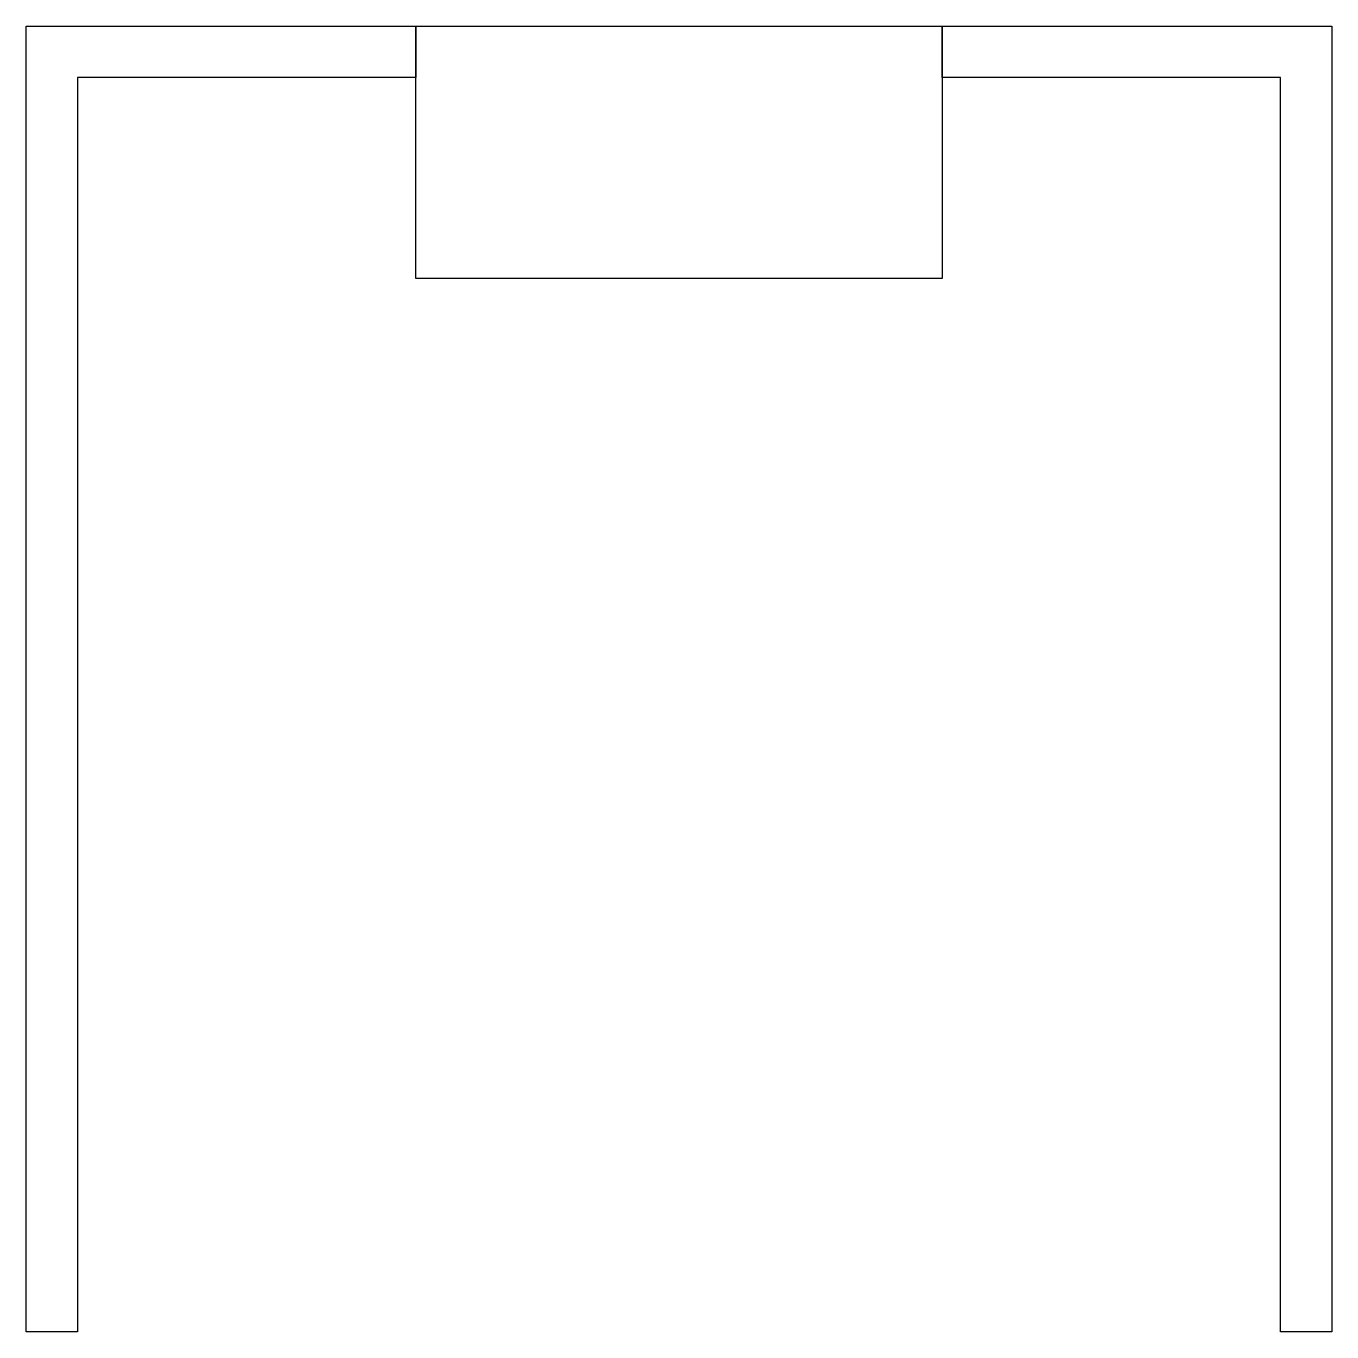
# Model space of a CAD drawing. Header units: millimetres. Extents: x 0 to 25.4, y 0 to 25.4.
import ezdxf

# ---------------------------------------------------------------- set-up
doc = ezdxf.new("R2010")
doc.units = ezdxf.units.MM
doc.header["$MEASUREMENT"] = 0
doc.layers.add('Heatsink outline', color=6, linetype='Continuous')
doc.layers.add('Transistor outline', color=7, linetype='Continuous')

msp = doc.modelspace()

# ---------------------------------------------------------------- linework, layer by layer
at = {"layer": 'Heatsink outline', "color": 6}
for points in [[(7.58, 24.4), (1, 24.4), (1, 1), (1, 0), (0, 0), (0, 25.4), (7.58, 25.4)], [(17.82, 24.4), (17.82, 25.4), (25.4, 25.4), (25.4, 0), (24.4, 0), (24.4, 1), (24.4, 24.4)]]:
    msp.add_lwpolyline(points, close=True, dxfattribs=at)
at = {"layer": 'Transistor outline'}
msp.add_lwpolyline([(17.82, 25.4), (17.82, 20.49), (7.58, 20.49), (7.58, 25.4)], close=True, dxfattribs=at)

doc.saveas('drawing.dxf')
